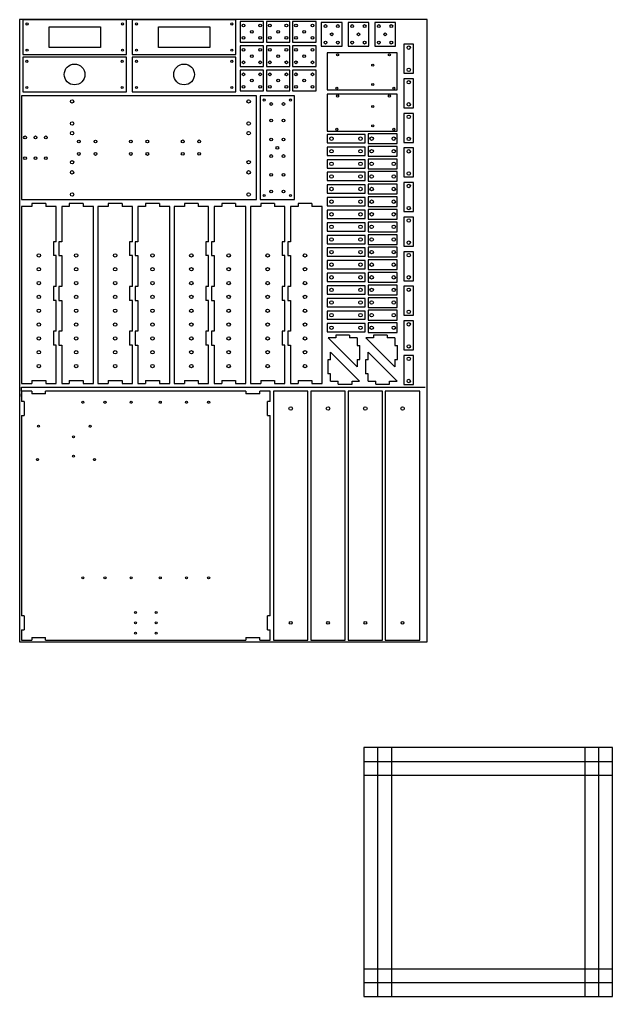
# Model space of a CAD drawing. Header units: inches. Extents: x 85 to 2638, y 31 to 1976.
# Drawn here: x 85 to 943, y 564 to 1976 of the extents above; entities that cross this region are included whole.
import ezdxf

# ---------------------------------------------------------------- set-up
doc = ezdxf.new("R2010")
doc.units = ezdxf.units.IN
doc.header["$MEASUREMENT"] = 0

# ---------------------------------------------------------------- blocks, each defined once
blk = doc.blocks.new('*U13')
blk.add_circle((0, 0), 2.5)
blk = doc.blocks.new('*U14')
at = {"color": 0, "linetype": 'ByBlock', "lineweight": -2, "transparency": 16777216}
for p in [(0, 160), (0, 140), (0, 120), (0, 100), (0, 80), (0, 60), (0, 40), (0, 20), (0, 0)]:
    blk.add_blockref('*U13', p, dxfattribs=at)
blk = doc.blocks.new('*U15')
blk.add_circle((0, 0), 2.5)
blk = doc.blocks.new('*U16')
at = {"color": 0, "linetype": 'ByBlock', "lineweight": -2, "transparency": 16777216}
for p in [(0, 160), (0, 140), (0, 120), (0, 100), (0, 80), (0, 60), (0, 40), (0, 20), (0, 0)]:
    blk.add_blockref('*U15', p, dxfattribs=at)
blk = doc.blocks.new('*U11')
for p, q in [((-37, 130), (-37, 126)), ((-17, 130), (-17, 126)), ((17, 130), (17, 126)), ((37, 130), (37, 126)), ((-37, 126), (-52, 126)), ((-2, 126), (-17, 126)), ((17, 126), (6, 126)), ((6, 126), (6, 74.7)), ((52, 126), (37, 126)), ((52, -130), (52, 126)), ((-6, 74.7), (-6, 54.7)), ((-2, 74.7), (-6, 74.7)), ((6, 74.7), (2, 74.7)), ((6, 74.7), (6, 74.7)), ((-2, 54.7), (-6, 54.7)), ((2, 54.7), (6, 54.7)), ((6, 54.7), (6, 10)), ((-6, 10), (-6, -10)), ((-2, 10), (-6, 10)), ((6, 10), (2, 10)), ((-2, -10), (-6, -10)), ((2, -10), (6, -10)), ((6, -10), (6, -54.7)), ((-6, -54.7), (-6, -74.7)), ((-2, -54.7), (-6, -54.7)), ((6, -54.7), (2, -54.7)), ((-2, -74.7), (-6, -74.7)), ((2, -74.7), (6, -74.7)), ((6, -74.7), (6, -130)), ((-37, -126), (-37, -130)), ((-37, -126), (-17, -126)), ((-17, -126), (-17, -130)), ((17, -126), (17, -130)), ((17, -126), (37, -126)), ((37, -126), (37, -130)), ((6, -130), (17, -130)), ((37, -130), (52, -130))]:
    blk.add_line(p, q)
for points in [[(-17, 130), (-37, 130)], [(37, 130), (17, 130)], [(-52, 126), (-52, -130), (-37, -130)], [(-2, 74.7), (-2, 126)], [(2, 74.7), (2, 54.7)], [(-2, 10), (-2, 54.7)], [(2, 10), (2, -10)], [(-2, -54.7), (-2, -10)], [(2, -54.7), (2, -74.7)], [(-17, -130), (-2, -130), (-2, -74.7)]]:
    blk.add_lwpolyline(points)
for name, p in [('*U14', (-27, -105)), ('*U16', (27, -105))]:
    blk.add_blockref(name, p)
blk = doc.blocks.new('*U12')
at = {"color": 0, "linetype": 'ByBlock', "lineweight": -2, "transparency": 16777216}
for p in [(0, 0), (110.4, 0), (220.7, 0), (331.1, 0)]:
    blk.add_blockref('*U11', p, dxfattribs=at)
blk = doc.blocks.new('*U28')
blk.add_lwpolyline([(-25, -180), (25, -180), (25, 180), (-25, 180)], close=True)
for centre, radius in [((0, 155), 2.5), ((0, -155), 2)]:
    blk.add_circle(centre, radius)
blk = doc.blocks.new('*U29')
at = {"color": 0, "linetype": 'ByBlock', "lineweight": -2, "transparency": 16777216}
for p in [(0, 0), (54, 0), (108, 0), (161.9, 0)]:
    blk.add_blockref('*U28', p, dxfattribs=at)
blk = doc.blocks.new('*U34')
for points in [[(-53.6, -6), (1.4, -6), (1.4, 6), (-53.6, 6)], [(6, -7), (48, -7), (48, 7), (6, 7)]]:
    blk.add_lwpolyline(points, close=True)
for centre in [(-47.1, 0), (-5.1, 0), (11, 0), (43, 0)]:
    blk.add_circle(centre, 2.5)
blk = doc.blocks.new('*U35')
at = {"color": 0, "linetype": 'ByBlock', "lineweight": -2, "transparency": 16777216}
for p in [(0, 273.5), (0, 255.3), (0, 237), (0, 218.8), (0, 200.6), (0, 182.3), (0, 164.1), (0, 145.9), (0, 127.6), (0, 109.4), (0, 91.2), (0, 72.9), (0, 54.7), (0, 36.5), (0, 18.2), (0, 0)]:
    blk.add_blockref('*U34', p, dxfattribs=at)
blk = doc.blocks.new('*U36')
blk.add_lwpolyline([(7, -21), (7, 21), (-7, 21), (-7, -21)], close=True)
for centre in [(0, 16), (0, -16)]:
    blk.add_circle(centre, 2.5)
blk = doc.blocks.new('*U37')
at = {"color": 0, "linetype": 'ByBlock', "lineweight": -2, "transparency": 16777216}
for p in [(0, 450.1), (0, 400.1), (0, 350.1), (0, 300.1), (0, 250.1), (0, 200.1), (0, 150), (0, 100), (0, 50), (0, 0)]:
    blk.add_blockref('*U36', p, dxfattribs=at)
blk = doc.blocks.new('*U38')
blk.add_lwpolyline([(75, -25), (75, 25), (-75, 25), (-75, -25)], close=True)
for centre, radius in [((-69, 19), 1.5), ((0, 0), 15), ((69, 19), 1.5), ((-69, -19), 1.5), ((69, -19), 1.5)]:
    blk.add_circle(centre, radius)
blk = doc.blocks.new('*U39')
at = {"color": 0, "linetype": 'ByBlock', "lineweight": -2, "transparency": 16777216}
for p in [(0, 0), (158.5, 0)]:
    blk.add_blockref('*U38', p, dxfattribs=at)
blk = doc.blocks.new('*U40')
for p, q in [((-37.1, 15), (37.1, 15)), ((-37.1, -15), (-37.1, 15)), ((37.1, 15), (37.1, -15)), ((37.1, -15), (-37.1, -15))]:
    blk.add_line(p, q)
blk.add_lwpolyline([(-75, 25), (-75, -25), (75, -25), (75, 25)], close=True)
for centre in [(-69, 19), (69, 19), (-69, -19), (69, -19)]:
    blk.add_circle(centre, 1.5)
blk = doc.blocks.new('*U41')
at = {"color": 0, "linetype": 'ByBlock', "lineweight": -2, "transparency": 16777216}
for p in [(0, 0), (158.3, 0)]:
    blk.add_blockref('*U40', p, dxfattribs=at)
blk = doc.blocks.new('*U42')
blk.add_lwpolyline([(-50.6, -26.7), (50.6, -26.7), (50.6, 26.7), (-50.6, 26.7)], close=True)
for centre in [(-35.4, 24.1), (39.5, 24.1), (15.4, 8.9), (-36.6, -24.1), (15.4, -19), (45.8, -24.1)]:
    blk.add_circle(centre, 1.5)
blk = doc.blocks.new('*U43')
at = {"color": 0, "linetype": 'ByBlock', "lineweight": -2, "transparency": 16777216}
for p in [(0, 59.7), (0, 0)]:
    blk.add_blockref('*U42', p, dxfattribs=at)
blk = doc.blocks.new('*U46')
blk.add_lwpolyline([(17, 15), (-17, 15), (-17, -15), (17, -15)], close=True)
for centre in [(-12, 9), (0, 0), (12, 9), (-12, -9), (12, -9)]:
    blk.add_circle(centre, 2)
blk = doc.blocks.new('*U47')
at = {"color": 0, "linetype": 'ByBlock', "lineweight": -2, "transparency": 16777216}
for p in [(0, 70.6), (38, 70.6), (75.9, 70.6), (0, 35.3), (38, 35.3), (75.9, 35.3), (0, 0), (38, 0), (75.9, 0)]:
    blk.add_blockref('*U46', p, dxfattribs=at)
blk = doc.blocks.new('*U49')
blk.add_lwpolyline([(-15, 17), (-15, -17), (15, -17), (15, 17)], close=True)
for centre in [(-9, 12), (0, 0), (9, 12), (-9, -12), (9, -12)]:
    blk.add_circle(centre, 2)
blk = doc.blocks.new('*U50')
at = {"color": 0, "linetype": 'ByBlock', "lineweight": -2, "transparency": 16777216}
for p in [(0, 0), (38.7, 0), (77.3, 0)]:
    blk.add_blockref('*U49', p, dxfattribs=at)

msp = doc.modelspace()

# ---------------------------------------------------------------- linework, layer by layer
for p, q in [((573.46272, 1474.18964), (531.46272, 1516.18964)), ((542.46272, 1516.18964), (531.46272, 1516.18964)), ((542.46272, 1520.18964), (542.46272, 1516.18964)), ((562.46272, 1520.18964), (562.46272, 1516.18964)), ((573.46272, 1516.18964), (562.46272, 1516.18964)), ((573.46272, 1516.18964), (573.46272, 1505.18964)), ((627.9418, 1474.18964), (585.9418, 1516.18964)), ((596.9418, 1516.18964), (585.9418, 1516.18964)), ((596.9418, 1520.18964), (596.9418, 1516.18964)), ((616.9418, 1520.18964), (616.9418, 1516.18964)), ((627.9418, 1516.18964), (616.9418, 1516.18964)), ((627.9418, 1516.18964), (627.9418, 1505.18964)), ((573.46272, 1505.18964), (577.46272, 1505.18964)), ((627.9418, 1505.18964), (631.9418, 1505.18964)), ((535.05703, 1484.44537), (531.05703, 1484.44537)), ((535.05703, 1495.28987), (577.05703, 1453.28987)), ((535.05703, 1484.44537), (535.05703, 1495.28987)), ((573.46272, 1485.03414), (577.46272, 1485.03414)), ((573.46272, 1485.03414), (573.46272, 1474.18964)), ((589.53611, 1484.44537), (585.53611, 1484.44537)), ((589.53611, 1495.28987), (631.53611, 1453.28987)), ((589.53611, 1484.44537), (589.53611, 1495.28987)), ((627.9418, 1485.03414), (631.9418, 1485.03414)), ((627.9418, 1485.03414), (627.9418, 1474.18964)), ((535.05703, 1464.28987), (531.05703, 1464.28987)), ((535.05703, 1453.28987), (535.05703, 1464.28987)), ((589.53611, 1464.28987), (585.53611, 1464.28987)), ((589.53611, 1453.28987), (589.53611, 1464.28987)), ((87.5865, 1438.96905), (87.5865, 1444.9408)), ((87.5865, 1444.9408), (671.80013, 1444.9408)), ((535.05703, 1453.28987), (546.05703, 1453.28987)), ((546.05703, 1449.28987), (546.05703, 1453.28987)), ((566.05703, 1449.28987), (566.05703, 1453.28987)), ((566.05703, 1453.28987), (577.05703, 1453.28987)), ((589.53611, 1453.28987), (600.53611, 1453.28987)), ((600.53611, 1449.28987), (600.53611, 1453.28987)), ((620.53611, 1449.28987), (620.53611, 1453.28987)), ((620.53611, 1453.28987), (631.53611, 1453.28987)), ((87.5865, 1431.44026), (87.5865, 1434.96905)), ((102.5865, 1438.96905), (102.5865, 1434.96905)), ((122.5865, 1434.96905), (122.5865, 1438.96905)), ((412.5865, 1438.96905), (412.5865, 1434.96905)), ((432.5865, 1434.96905), (412.5865, 1434.96905)), ((432.5865, 1434.96905), (432.5865, 1438.96905)), ((91.5865, 1423.96905), (87.5865, 1423.96905)), ((91.5865, 1423.96905), (91.5865, 1403.96905)), ((447.5865, 1423.96905), (443.5865, 1423.96905)), ((87.5865, 1403.96905), (91.5865, 1403.96905)), ((443.5865, 1403.96905), (447.5865, 1403.96905)), ((91.5865, 1113.96905), (87.5865, 1113.96905)), ((447.5865, 1113.96905), (443.5865, 1113.96905)), ((443.5865, 1093.96905), (443.5865, 1113.96905)), ((87.5865, 1093.96905), (91.5865, 1093.96905)), ((443.5865, 1093.96905), (447.5865, 1093.96905)), ((102.5865, 1082.96905), (102.5865, 1078.96905)), ((102.5865, 1082.96905), (122.5865, 1082.96905)), ((122.5865, 1078.96905), (122.5865, 1082.96905)), ((412.5865, 1082.96905), (412.5865, 1078.96905)), ((432.5865, 1078.96905), (432.5865, 1082.96905)), ((603.02077, 923.63465), (603.02077, 563.63465)), ((623.02077, 923.63465), (623.02077, 563.63465)), ((903.02077, 923.63465), (903.02077, 563.63465)), ((923.02077, 923.63465), (923.02077, 563.63465)), ((583.02077, 903.63465), (943.02077, 903.63465)), ((583.02077, 883.63465), (943.02077, 883.63465)), ((583.02077, 603.63465), (943.02077, 603.63465)), ((583.02077, 583.63465), (943.02077, 583.63465))]:
    msp.add_line(p, q)
at = {"color": 1}
msp.add_lwpolyline([(84.8852, 1076.45241), (674.8852, 1076.45241), (674.8852, 1976.45241), (84.8852, 1976.45241)], close=True, dxfattribs=at)
for points in [[(87.86327, 1866.0519), (87.86327, 1716.0519), (427.86327, 1716.0519), (427.86327, 1866.0519)], [(433.00402, 1716.0519), (483.00402, 1716.0519), (483.00402, 1866.0519), (433.00402, 1866.0519)], [(583.02077, 563.63465), (943.02077, 563.63465), (943.02077, 923.63465), (583.02077, 923.63465)]]:
    msp.add_lwpolyline(points, close=True)
for points in [[(562.46272, 1520.18964), (542.46272, 1520.18964)], [(616.9418, 1520.18964), (596.9418, 1520.18964)], [(577.46272, 1485.03414), (577.46272, 1505.18964)], [(631.9418, 1485.03414), (631.9418, 1505.18964)], [(531.05703, 1484.44537), (531.05703, 1464.28987)], [(585.53611, 1484.44537), (585.53611, 1464.28987)], [(546.05703, 1449.28987), (566.05703, 1449.28987)], [(600.53611, 1449.28987), (620.53611, 1449.28987)], [(102.5865, 1438.96905), (87.5865, 1438.96905), (87.5865, 1423.96905)], [(122.5865, 1434.96905), (102.5865, 1434.96905)], [(412.5865, 1438.96905), (122.5865, 1438.96905)], [(447.5865, 1423.96905), (447.5865, 1438.96905), (432.5865, 1438.96905)], [(443.5865, 1403.96905), (443.5865, 1423.96905)], [(87.5865, 1403.96905), (87.5865, 1113.96905)], [(447.5865, 1113.96905), (447.5865, 1403.96905)], [(91.5865, 1113.96905), (91.5865, 1093.96905)], [(87.5865, 1093.96905), (87.5865, 1078.96905), (102.5865, 1078.96905)], [(432.5865, 1078.96905), (447.5865, 1078.96905), (447.5865, 1093.96905)], [(122.5865, 1078.96905), (412.5865, 1078.96905)], [(412.5865, 1082.96905), (432.5865, 1082.96905)]]:
    msp.add_lwpolyline(points)
for centre, radius in [((160.9756, 1858.0282), 2.5), ((416.48502, 1858.0282), 2.5), ((439.00402, 1860.0519), 1.5), ((449.00402, 1854.3019), 2), ((467.00402, 1854.3019), 2), ((477.00402, 1860.0519), 1.5), ((160.9756, 1826.0282), 2.5), ((416.48502, 1826.0282), 2.5), ((449.00402, 1830.3019), 2), ((467.00402, 1830.3019), 2), ((160.9756, 1812.0519), 2.5), ((416.48502, 1812.0519), 2.5), ((92.86327, 1806.0519), 2), ((107.86327, 1806.0519), 2), ((122.86327, 1806.0519), 2), ((170.86327, 1800.0519), 2), ((194.86327, 1800.0519), 2), ((245.86327, 1800.0519), 2), ((269.86327, 1800.0519), 2), ((321.02885, 1800.27268), 2), ((345.02885, 1800.27268), 2), ((449.00402, 1803.0519), 2), ((467.00402, 1803.0519), 2), ((170.86327, 1782.0519), 2), ((194.86327, 1782.0519), 2), ((245.86327, 1782.0519), 2), ((269.86327, 1782.0519), 2), ((321.02885, 1782.27268), 2), ((345.02885, 1782.27268), 2), ((449.00402, 1779.0519), 2), ((458.00402, 1791.0519), 2), ((467.00402, 1779.0519), 2), ((92.86327, 1776.0519), 2), ((107.86327, 1776.0519), 2), ((122.86327, 1776.0519), 2), ((160.9756, 1770.0519), 2.5), ((416.48502, 1770.0519), 2.5), ((160.9756, 1755.45733), 2.5), ((416.48502, 1755.45733), 2.5), ((449.00402, 1751.8019), 2), ((467.00402, 1751.8019), 2), ((160.9756, 1723.45733), 2.5), ((416.48502, 1723.45733), 2.5), ((449.00402, 1727.8019), 2), ((467.00402, 1727.8019), 2), ((439.00402, 1722.0519), 1.5), ((477.00402, 1722.0519), 1.5), ((176.5865, 1422.91362), 1.5), ((208.5865, 1422.91362), 1.5), ((246.5865, 1422.91362), 1.5), ((288.5865, 1422.91362), 1.5), ((326.58649, 1422.91362), 1.5), ((358.58649, 1422.91362), 1.5), ((112.23526, 1388.24844), 1.5), ((187.13062, 1388.23181), 1.5), ((163.01264, 1372.98958), 1.5), ((163.01316, 1345.09126), 1.5), ((110.98293, 1340.01369), 1.5), ((193.47126, 1340.01288), 1.5), ((176.58649, 1168.96905), 1.5), ((208.58649, 1168.96905), 1.5), ((246.5865, 1168.96905), 1.5), ((288.5865, 1168.96905), 1.5), ((326.58649, 1168.96905), 1.5), ((358.58649, 1168.96905), 1.5), ((252.5865, 1118.96905), 1.5), ((282.5865, 1118.96905), 1.5), ((252.5865, 1103.96905), 1.5), ((282.5865, 1103.96905), 1.5), ((252.5865, 1088.96905), 1.5), ((282.5865, 1088.96905), 1.5)]:
    msp.add_circle(centre, radius)

# ---------------------------------------------------------------- block references
for name, p in [('*U41', (164.77268, 1951.05368)), ('*U47', (421.07934, 1888.23912)), ('*U50', (536.65325, 1955.0535)), ('*U37', (648.17309, 1469.69622)), ('*U39', (164.54638, 1897.04633)), ('*U43', (580.65598, 1841.7342)), ('*U35', (583.47523, 1530.70973)), ('*U12', (139.87555, 1580.29656)), ('*U29', (477.34199, 1258.96905))]:
    msp.add_blockref(name, p)

doc.saveas('drawing.dxf')
